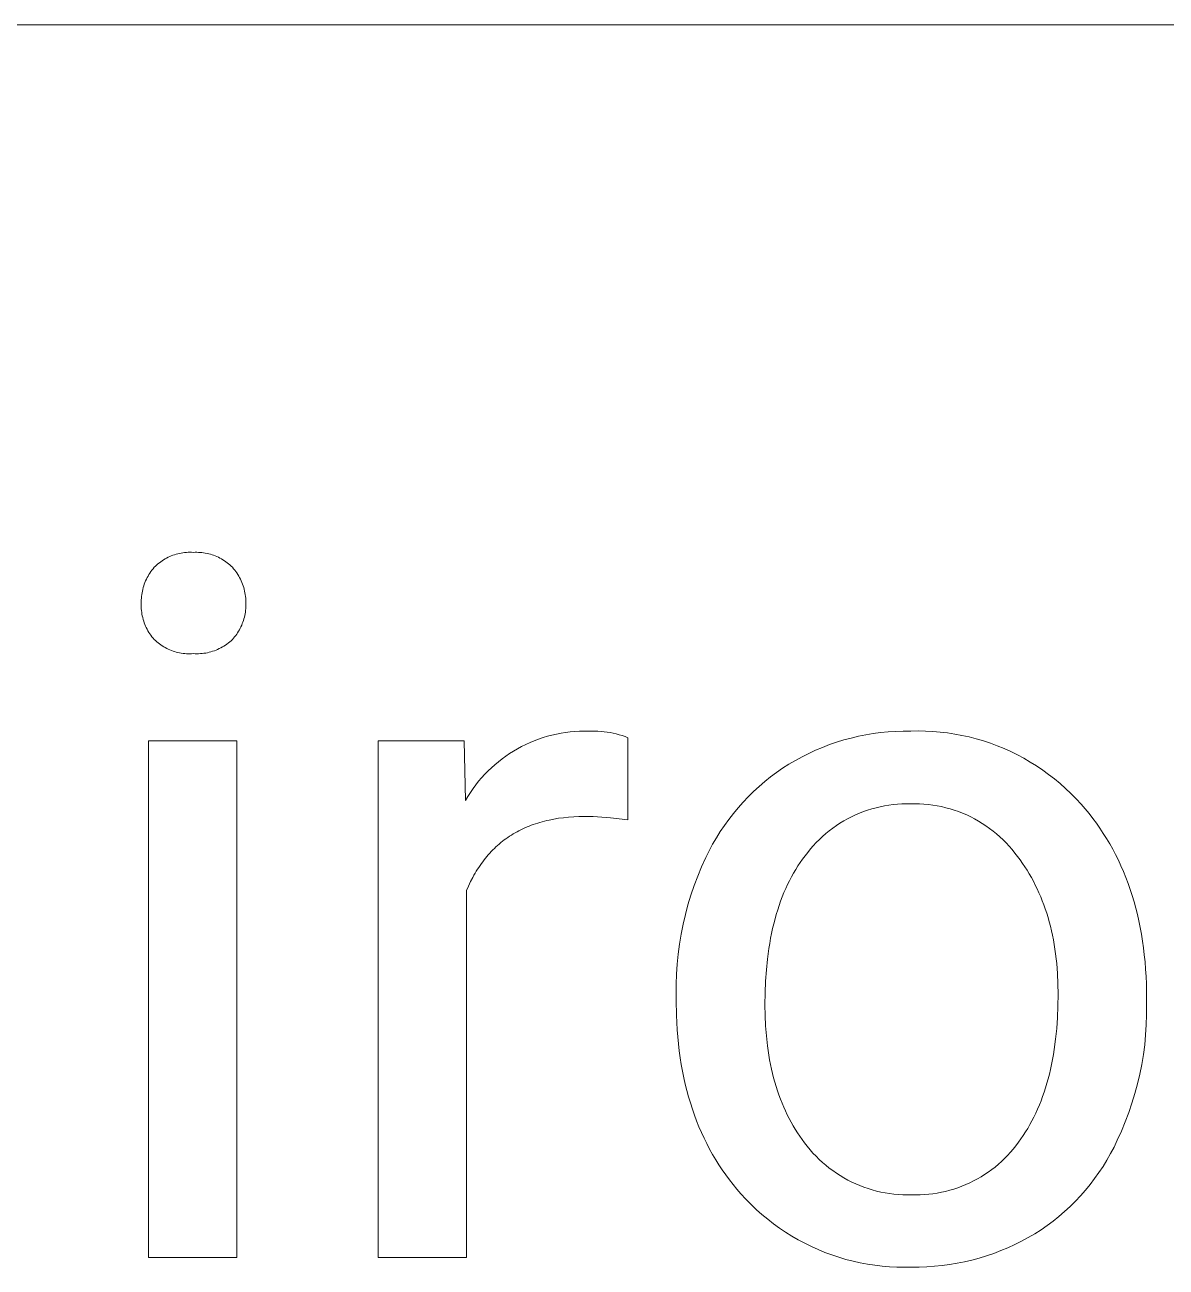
# Model space of a CAD drawing. Header units: millimetres. Extents: x -1656 to 3995, y -637 to 3312.
# Drawn here: x 2533.3 to 2621.1, y -100.4 to -4.8 of the extents above; entities that cross this region are included whole.
import ezdxf

# ---------------------------------------------------------------- set-up
doc = ezdxf.new("R2010")
doc.units = ezdxf.units.MM
doc.header["$MEASUREMENT"] = 0
doc.layers.add('Domyślny', color=7, linetype='Continuous', true_color=0x000000)

msp = doc.modelspace()

# ---------------------------------------------------------------- linework, layer by layer
at = {"layer": 'Domyślny', "color": 18, "lineweight": 15, "true_color": 0x000000}
for p, q in [((3989.99, -4.788), (1859.782, -4.788)), ((2543.937, -45.947), (2544.051, -45.879)), ((2544.051, -45.879), (2544.168, -45.815)), ((2544.168, -45.815), (2544.286, -45.755)), ((2544.286, -45.755), (2544.407, -45.699)), ((2544.407, -45.699), (2544.53, -45.648)), ((2544.53, -45.648), (2544.654, -45.6)), ((2544.654, -45.6), (2544.779, -45.557)), ((2544.779, -45.557), (2544.907, -45.519)), ((2544.907, -45.519), (2545.035, -45.484)), ((2545.035, -45.484), (2545.165, -45.454)), ((2545.165, -45.454), (2545.295, -45.429)), ((2545.295, -45.429), (2545.426, -45.408)), ((2545.426, -45.408), (2545.558, -45.392)), ((2545.558, -45.392), (2545.691, -45.38)), ((2545.691, -45.38), (2545.823, -45.372)), ((2545.823, -45.372), (2545.956, -45.37)), ((2545.956, -45.37), (2546.089, -45.371)), ((2546.089, -45.371), (2546.222, -45.378)), ((2546.222, -45.378), (2546.355, -45.372)), ((2546.355, -45.372), (2546.488, -45.37)), ((2546.488, -45.37), (2546.62, -45.374)), ((2546.62, -45.374), (2546.753, -45.381)), ((2546.753, -45.381), (2546.885, -45.393)), ((2546.885, -45.393), (2547.017, -45.41)), ((2547.017, -45.41), (2547.148, -45.431)), ((2547.148, -45.431), (2547.279, -45.457)), ((2547.279, -45.457), (2547.408, -45.487)), ((2547.408, -45.487), (2547.536, -45.521)), ((2547.536, -45.521), (2547.664, -45.56)), ((2547.664, -45.56), (2547.789, -45.603)), ((2547.789, -45.603), (2547.913, -45.65)), ((2547.913, -45.65), (2548.036, -45.702)), ((2548.036, -45.702), (2548.156, -45.757)), ((2548.156, -45.757), (2548.275, -45.817)), ((2548.275, -45.817), (2548.392, -45.881)), ((2542.958, -46.851), (2543.038, -46.74)), ((2543.038, -46.74), (2543.123, -46.631)), ((2543.123, -46.631), (2543.211, -46.526)), ((2543.211, -46.526), (2543.306, -46.432)), ((2543.306, -46.432), (2543.404, -46.343)), ((2543.404, -46.343), (2543.505, -46.256)), ((2543.505, -46.256), (2543.609, -46.173)), ((2543.609, -46.173), (2543.716, -46.094)), ((2543.716, -46.094), (2543.825, -46.019)), ((2543.825, -46.019), (2543.937, -45.947)), ((2548.392, -45.881), (2548.506, -45.949)), ((2548.506, -45.949), (2548.618, -46.02)), ((2548.618, -46.02), (2548.727, -46.096)), ((2548.727, -46.096), (2548.834, -46.175)), ((2548.834, -46.175), (2548.938, -46.257)), ((2548.938, -46.257), (2549.039, -46.343)), ((2549.039, -46.343), (2549.138, -46.433)), ((2549.138, -46.433), (2549.233, -46.526)), ((2549.233, -46.526), (2549.323, -46.63)), ((2549.323, -46.63), (2549.41, -46.738)), ((2549.41, -46.738), (2549.494, -46.848)), ((2542.453, -47.825), (2542.502, -47.697)), ((2542.502, -47.697), (2542.554, -47.57)), ((2542.554, -47.57), (2542.611, -47.444)), ((2542.611, -47.444), (2542.673, -47.321)), ((2542.673, -47.321), (2542.738, -47.2)), ((2542.738, -47.2), (2542.807, -47.081)), ((2542.807, -47.081), (2542.88, -46.965)), ((2542.88, -46.965), (2542.958, -46.851)), ((2549.494, -46.848), (2549.573, -46.961)), ((2549.573, -46.961), (2549.649, -47.077)), ((2549.649, -47.077), (2549.72, -47.195)), ((2549.72, -47.195), (2549.788, -47.316)), ((2549.788, -47.316), (2549.851, -47.439)), ((2549.851, -47.439), (2549.91, -47.564)), ((2549.91, -47.564), (2549.965, -47.691)), ((2549.965, -47.691), (2550.015, -47.82)), ((2542.237, -48.761), (2542.254, -48.625)), ((2542.254, -48.625), (2542.276, -48.489)), ((2542.276, -48.489), (2542.303, -48.354)), ((2542.303, -48.354), (2542.334, -48.22)), ((2542.334, -48.22), (2542.369, -48.087)), ((2542.369, -48.087), (2542.409, -47.956)), ((2542.409, -47.956), (2542.453, -47.825)), ((2550.015, -47.82), (2550.061, -47.95)), ((2550.061, -47.95), (2550.102, -48.082)), ((2550.102, -48.082), (2550.139, -48.215)), ((2550.139, -48.215), (2550.172, -48.35)), ((2550.172, -48.35), (2550.2, -48.485)), ((2550.2, -48.485), (2550.223, -48.622)), ((2550.223, -48.622), (2550.241, -48.759)), ((2542.212, -49.448), (2542.214, -49.311)), ((2542.215, -49.584), (2542.212, -49.448)), ((2542.213, -49.173), (2542.216, -49.036)), ((2542.214, -49.311), (2542.213, -49.173)), ((2542.222, -49.721), (2542.215, -49.584)), ((2542.216, -49.036), (2542.224, -48.898)), ((2542.224, -48.898), (2542.237, -48.761)), ((2550.241, -48.759), (2550.255, -48.896)), ((2550.255, -48.896), (2550.264, -49.034)), ((2550.266, -49.574), (2550.258, -49.705)), ((2550.264, -49.034), (2550.268, -49.172)), ((2550.269, -49.442), (2550.266, -49.574)), ((2550.268, -49.172), (2550.268, -49.311)), ((2550.268, -49.311), (2550.269, -49.442)), ((2542.234, -49.857), (2542.222, -49.721)), ((2542.251, -49.993), (2542.234, -49.857)), ((2542.273, -50.128), (2542.251, -49.993)), ((2542.299, -50.263), (2542.273, -50.128)), ((2542.329, -50.396), (2542.299, -50.263)), ((2542.365, -50.528), (2542.329, -50.396)), ((2542.404, -50.659), (2542.365, -50.528)), ((2550.084, -50.608), (2550.042, -50.733)), ((2550.122, -50.482), (2550.084, -50.608)), ((2550.155, -50.355), (2550.122, -50.482)), ((2550.185, -50.226), (2550.155, -50.355)), ((2550.21, -50.097), (2550.185, -50.226)), ((2550.23, -49.967), (2550.21, -50.097)), ((2550.247, -49.836), (2550.23, -49.967)), ((2550.258, -49.705), (2550.247, -49.836)), ((2542.449, -50.789), (2542.404, -50.659)), ((2542.497, -50.917), (2542.449, -50.789)), ((2542.55, -51.043), (2542.497, -50.917)), ((2542.607, -51.167), (2542.55, -51.043)), ((2542.669, -51.29), (2542.607, -51.167)), ((2542.735, -51.41), (2542.669, -51.29)), ((2542.804, -51.528), (2542.735, -51.41)), ((2542.878, -51.643), (2542.804, -51.528)), ((2549.635, -51.557), (2549.562, -51.666)), ((2549.705, -51.446), (2549.635, -51.557)), ((2549.771, -51.332), (2549.705, -51.446)), ((2549.833, -51.216), (2549.771, -51.332)), ((2549.892, -51.098), (2549.833, -51.216)), ((2549.946, -50.978), (2549.892, -51.098)), ((2549.996, -50.856), (2549.946, -50.978)), ((2550.042, -50.733), (2549.996, -50.856)), ((2542.956, -51.756), (2542.878, -51.643)), ((2543.037, -51.866), (2542.956, -51.756)), ((2543.122, -51.973), (2543.037, -51.866)), ((2543.211, -52.077), (2543.122, -51.973)), ((2543.307, -52.167), (2543.211, -52.077)), ((2543.407, -52.254), (2543.307, -52.167)), ((2543.509, -52.337), (2543.407, -52.254)), ((2543.614, -52.418), (2543.509, -52.337)), ((2543.721, -52.494), (2543.614, -52.418)), ((2543.832, -52.567), (2543.721, -52.494)), ((2543.944, -52.636), (2543.832, -52.567)), ((2548.699, -52.508), (2548.583, -52.583)), ((2548.811, -52.429), (2548.699, -52.508)), ((2548.921, -52.347), (2548.811, -52.429)), ((2549.028, -52.26), (2548.921, -52.347)), ((2549.132, -52.17), (2549.028, -52.26)), ((2549.233, -52.077), (2549.132, -52.17)), ((2549.32, -51.978), (2549.233, -52.077)), ((2549.404, -51.877), (2549.32, -51.978)), ((2549.485, -51.773), (2549.404, -51.877)), ((2549.562, -51.666), (2549.485, -51.773)), ((2544.059, -52.701), (2543.944, -52.636)), ((2544.176, -52.762), (2544.059, -52.701)), ((2544.295, -52.819), (2544.176, -52.762)), ((2544.415, -52.873), (2544.295, -52.819)), ((2544.538, -52.922), (2544.415, -52.873)), ((2544.662, -52.967), (2544.538, -52.922)), ((2544.787, -53.008), (2544.662, -52.967)), ((2544.914, -53.044), (2544.787, -53.008)), ((2545.042, -53.076), (2544.914, -53.044)), ((2545.171, -53.104), (2545.042, -53.076)), ((2545.301, -53.128), (2545.171, -53.104)), ((2545.432, -53.147), (2545.301, -53.128)), ((2545.563, -53.161), (2545.432, -53.147)), ((2545.694, -53.172), (2545.563, -53.161)), ((2545.826, -53.178), (2545.694, -53.172)), ((2545.958, -53.179), (2545.826, -53.178)), ((2546.09, -53.176), (2545.958, -53.179)), ((2546.222, -53.168), (2546.09, -53.176)), ((2546.359, -53.176), (2546.222, -53.168)), ((2546.497, -53.178), (2546.359, -53.176)), ((2546.634, -53.176), (2546.497, -53.178)), ((2546.771, -53.169), (2546.634, -53.176)), ((2546.908, -53.157), (2546.771, -53.169)), ((2547.044, -53.14), (2546.908, -53.157)), ((2547.18, -53.119), (2547.044, -53.14)), ((2547.315, -53.093), (2547.18, -53.119)), ((2547.449, -53.062), (2547.315, -53.093)), ((2547.582, -53.027), (2547.449, -53.062)), ((2547.713, -52.987), (2547.582, -53.027)), ((2547.843, -52.942), (2547.713, -52.987)), ((2547.972, -52.893), (2547.843, -52.942)), ((2548.098, -52.84), (2547.972, -52.893)), ((2548.223, -52.782), (2548.098, -52.84)), ((2548.345, -52.72), (2548.223, -52.782)), ((2548.466, -52.653), (2548.345, -52.72)), ((2548.583, -52.583), (2548.466, -52.653)), ((2574.525, -59.285), (2574.877, -59.23)), ((2574.877, -59.23), (2575.232, -59.186)), ((2575.232, -59.186), (2575.587, -59.154)), ((2575.587, -59.154), (2575.944, -59.135)), ((2575.944, -59.135), (2576.301, -59.127)), ((2576.301, -59.127), (2576.658, -59.132)), ((2576.658, -59.132), (2576.894, -59.124)), ((2576.894, -59.124), (2577.131, -59.123)), ((2577.131, -59.123), (2577.368, -59.131)), ((2577.368, -59.131), (2577.604, -59.147)), ((2577.604, -59.147), (2577.839, -59.171)), ((2577.839, -59.171), (2578.074, -59.202)), ((2578.074, -59.202), (2578.308, -59.242)), ((2578.308, -59.242), (2578.54, -59.289)), ((2598.549, -59.318), (2599.122, -59.242)), ((2599.122, -59.242), (2599.698, -59.185)), ((2599.698, -59.185), (2600.276, -59.147)), ((2600.276, -59.147), (2600.854, -59.129)), ((2600.854, -59.129), (2601.433, -59.13)), ((2601.433, -59.13), (2602, -59.119)), ((2602, -59.119), (2602.567, -59.127)), ((2602.567, -59.127), (2603.134, -59.155)), ((2603.134, -59.155), (2603.699, -59.202)), ((2603.699, -59.202), (2604.262, -59.268)), ((2542.778, -99.629), (2542.778, -59.867)), ((2542.778, -59.867), (2549.571, -59.867)), ((2549.571, -59.867), (2549.571, -99.629)), ((2560.456, -99.627), (2560.456, -59.866)), ((2560.456, -59.866), (2567.061, -59.866)), ((2567.061, -59.866), (2567.174, -64.457)), ((2571.491, -60.31), (2571.811, -60.151)), ((2571.811, -60.151), (2572.136, -60.003)), ((2572.136, -60.003), (2572.466, -59.866)), ((2572.466, -59.866), (2572.8, -59.74)), ((2572.8, -59.74), (2573.139, -59.626)), ((2573.139, -59.626), (2573.481, -59.523)), ((2573.481, -59.523), (2573.826, -59.432)), ((2573.826, -59.432), (2574.174, -59.353)), ((2574.174, -59.353), (2574.525, -59.285)), ((2578.54, -59.289), (2578.77, -59.344)), ((2578.77, -59.344), (2578.998, -59.406)), ((2578.998, -59.406), (2579.224, -59.477)), ((2579.224, -59.477), (2579.448, -59.554)), ((2579.448, -59.554), (2579.669, -59.64)), ((2579.669, -59.64), (2579.669, -65.962)), ((2594.647, -60.376), (2595.188, -60.169)), ((2595.188, -60.169), (2595.735, -59.981)), ((2595.735, -59.981), (2596.288, -59.811)), ((2596.288, -59.811), (2596.847, -59.66)), ((2596.847, -59.66), (2597.41, -59.527)), ((2597.41, -59.527), (2597.978, -59.413)), ((2597.978, -59.413), (2598.549, -59.318)), ((2604.262, -59.268), (2604.823, -59.353)), ((2604.823, -59.353), (2605.38, -59.457)), ((2605.38, -59.457), (2605.934, -59.58)), ((2605.934, -59.58), (2606.483, -59.721)), ((2606.483, -59.721), (2607.027, -59.882)), ((2607.027, -59.882), (2607.566, -60.06)), ((2607.566, -60.06), (2608.097, -60.257)), ((2569.983, -61.26), (2570.271, -61.05)), ((2570.271, -61.05), (2570.567, -60.849)), ((2570.567, -60.849), (2570.869, -60.659)), ((2570.869, -60.659), (2571.177, -60.479)), ((2571.177, -60.479), (2571.491, -60.31)), ((2592.561, -61.377), (2593.07, -61.101)), ((2593.07, -61.101), (2593.587, -60.842)), ((2593.587, -60.842), (2594.113, -60.6)), ((2594.113, -60.6), (2594.647, -60.376)), ((2608.097, -60.257), (2608.622, -60.472)), ((2608.622, -60.472), (2609.14, -60.704)), ((2609.14, -60.704), (2609.649, -60.954)), ((2609.649, -60.954), (2610.149, -61.221)), ((2568.905, -62.196), (2569.162, -61.948)), ((2569.162, -61.948), (2569.428, -61.71)), ((2569.428, -61.71), (2569.702, -61.48)), ((2569.702, -61.48), (2569.983, -61.26)), ((2591.11, -62.311), (2591.581, -61.983)), ((2591.581, -61.983), (2592.062, -61.67)), ((2592.062, -61.67), (2592.561, -61.377)), ((2610.149, -61.221), (2610.64, -61.505)), ((2610.64, -61.505), (2611.121, -61.805)), ((2611.121, -61.805), (2611.592, -62.121)), ((2611.592, -62.121), (2612.052, -62.454)), ((2567.963, -63.268), (2568.184, -62.988)), ((2568.184, -62.988), (2568.415, -62.716)), ((2568.415, -62.716), (2568.656, -62.452)), ((2568.656, -62.452), (2568.905, -62.196)), ((2589.768, -63.388), (2590.203, -63.014)), ((2590.203, -63.014), (2590.651, -62.655)), ((2590.651, -62.655), (2591.11, -62.311)), ((2612.052, -62.454), (2612.5, -62.801)), ((2612.5, -62.801), (2612.936, -63.164)), ((2567.356, -64.15), (2567.548, -63.849)), ((2567.548, -63.849), (2567.75, -63.555)), ((2567.75, -63.555), (2567.963, -63.268)), ((2588.936, -64.178), (2589.346, -63.776)), ((2589.346, -63.776), (2589.768, -63.388)), ((2612.936, -63.164), (2613.359, -63.541)), ((2613.359, -63.541), (2613.769, -63.933)), ((2613.769, -63.933), (2614.166, -64.338)), ((2567.174, -64.457), (2567.356, -64.15)), ((2588.159, -65.022), (2588.541, -64.594)), ((2588.541, -64.594), (2588.936, -64.178)), ((2599.093, -64.943), (2598.766, -65.021)), ((2599.423, -64.876), (2599.093, -64.943)), ((2599.755, -64.821), (2599.423, -64.876)), ((2600.089, -64.777), (2599.755, -64.821)), ((2600.424, -64.745), (2600.089, -64.777)), ((2600.76, -64.725), (2600.424, -64.745)), ((2601.097, -64.716), (2600.76, -64.725)), ((2601.433, -64.719), (2601.097, -64.716)), ((2601.774, -64.715), (2601.433, -64.719)), ((2602.115, -64.723), (2601.774, -64.715)), ((2602.455, -64.742), (2602.115, -64.723)), ((2602.795, -64.774), (2602.455, -64.742)), ((2603.133, -64.817), (2602.795, -64.774)), ((2603.47, -64.873), (2603.133, -64.817)), ((2603.804, -64.939), (2603.47, -64.873)), ((2604.136, -65.018), (2603.804, -64.939)), ((2614.166, -64.338), (2614.549, -64.756)), ((2614.549, -64.756), (2614.858, -65.111)), ((2573.961, -65.899), (2573.598, -65.972)), ((2574.333, -65.838), (2573.961, -65.899)), ((2574.714, -65.788), (2574.333, -65.838)), ((2575.102, -65.749), (2574.714, -65.788)), ((2575.5, -65.721), (2575.102, -65.749)), ((2575.905, -65.705), (2575.5, -65.721)), ((2576.319, -65.699), (2575.905, -65.705)), ((2576.992, -65.708), (2576.319, -65.699)), ((2577.664, -65.739), (2576.992, -65.708)), ((2578.334, -65.792), (2577.664, -65.739)), ((2579.003, -65.866), (2578.334, -65.792)), ((2579.669, -65.962), (2579.003, -65.866)), ((2587.104, -66.381), (2587.441, -65.916)), ((2587.441, -65.916), (2587.792, -65.463)), ((2587.792, -65.463), (2588.159, -65.022)), ((2596.575, -65.875), (2596.281, -66.039)), ((2596.875, -65.721), (2596.575, -65.875)), ((2597.179, -65.577), (2596.875, -65.721)), ((2597.488, -65.444), (2597.179, -65.577)), ((2597.802, -65.322), (2597.488, -65.444)), ((2598.12, -65.21), (2597.802, -65.322)), ((2598.441, -65.11), (2598.12, -65.21)), ((2598.766, -65.021), (2598.441, -65.11)), ((2604.465, -65.108), (2604.136, -65.018)), ((2604.79, -65.21), (2604.465, -65.108)), ((2605.112, -65.322), (2604.79, -65.21)), ((2605.43, -65.446), (2605.112, -65.322)), ((2605.743, -65.581), (2605.43, -65.446)), ((2606.051, -65.727), (2605.743, -65.581)), ((2606.354, -65.883), (2606.051, -65.727)), ((2606.651, -66.05), (2606.354, -65.883)), ((2614.858, -65.111), (2615.158, -65.473)), ((2615.158, -65.473), (2615.448, -65.842)), ((2615.448, -65.842), (2615.728, -66.219)), ((2571.139, -66.87), (2570.992, -66.952)), ((2571.288, -66.79), (2571.139, -66.87)), ((2571.44, -66.714), (2571.288, -66.79)), ((2571.593, -66.64), (2571.44, -66.714)), ((2571.749, -66.569), (2571.593, -66.64)), ((2571.906, -66.501), (2571.749, -66.569)), ((2572.066, -66.435), (2571.906, -66.501)), ((2572.228, -66.373), (2572.066, -66.435)), ((2572.392, -66.313), (2572.228, -66.373)), ((2572.558, -66.256), (2572.392, -66.313)), ((2572.726, -66.202), (2572.558, -66.256)), ((2572.896, -66.15), (2572.726, -66.202)), ((2573.068, -66.101), (2572.896, -66.15)), ((2573.243, -66.055), (2573.068, -66.101)), ((2573.419, -66.012), (2573.243, -66.055)), ((2573.598, -65.972), (2573.419, -66.012)), ((2586.478, -67.343), (2586.783, -66.857)), ((2586.783, -66.857), (2587.104, -66.381)), ((2595.168, -66.795), (2594.907, -67.007)), ((2595.436, -66.591), (2595.168, -66.795)), ((2595.712, -66.398), (2595.436, -66.591)), ((2595.993, -66.213), (2595.712, -66.398)), ((2596.281, -66.039), (2595.993, -66.213)), ((2606.943, -66.227), (2606.651, -66.05)), ((2607.228, -66.414), (2606.943, -66.227)), ((2607.506, -66.611), (2607.228, -66.414)), ((2607.777, -66.818), (2607.506, -66.611)), ((2608.041, -67.034), (2607.777, -66.818)), ((2615.728, -66.219), (2615.998, -66.603)), ((2615.998, -66.603), (2616.258, -66.994)), ((2569.763, -67.816), (2569.637, -67.926)), ((2569.892, -67.709), (2569.763, -67.816)), ((2570.022, -67.605), (2569.892, -67.709)), ((2570.154, -67.503), (2570.022, -67.605)), ((2570.288, -67.404), (2570.154, -67.503)), ((2570.425, -67.308), (2570.288, -67.404)), ((2570.564, -67.215), (2570.425, -67.308)), ((2570.704, -67.124), (2570.564, -67.215)), ((2570.847, -67.037), (2570.704, -67.124)), ((2570.992, -66.952), (2570.847, -67.037)), ((2585.918, -68.344), (2586.19, -67.839)), ((2586.19, -67.839), (2586.478, -67.343)), ((2594.169, -67.696), (2593.94, -67.943)), ((2594.407, -67.458), (2594.169, -67.696)), ((2594.653, -67.228), (2594.407, -67.458)), ((2594.907, -67.007), (2594.653, -67.228)), ((2608.298, -67.259), (2608.041, -67.034)), ((2608.546, -67.493), (2608.298, -67.259)), ((2608.786, -67.735), (2608.546, -67.493)), ((2609.017, -67.986), (2608.786, -67.735)), ((2616.258, -66.994), (2616.509, -67.392)), ((2616.509, -67.392), (2616.75, -67.798)), ((2616.75, -67.798), (2616.982, -68.211)), ((2568.815, -68.774), (2568.706, -68.906)), ((2568.926, -68.645), (2568.815, -68.774)), ((2569.039, -68.518), (2568.926, -68.645)), ((2569.155, -68.394), (2569.039, -68.518)), ((2569.272, -68.273), (2569.155, -68.394)), ((2569.392, -68.155), (2569.272, -68.273)), ((2569.514, -68.039), (2569.392, -68.155)), ((2569.637, -67.926), (2569.514, -68.039)), ((2585.664, -68.859), (2585.918, -68.344)), ((2593.304, -68.727), (2593.115, -68.979)), ((2593.507, -68.458), (2593.304, -68.727)), ((2593.719, -68.197), (2593.507, -68.458)), ((2593.94, -67.943), (2593.719, -68.197)), ((2609.239, -68.244), (2609.017, -67.986)), ((2609.453, -68.51), (2609.239, -68.244)), ((2609.657, -68.783), (2609.453, -68.51)), ((2609.849, -69.04), (2609.657, -68.783)), ((2616.982, -68.211), (2617.203, -68.631)), ((2617.203, -68.631), (2617.415, -69.058)), ((2568.096, -69.758), (2568.002, -69.91)), ((2568.192, -69.609), (2568.096, -69.758)), ((2568.291, -69.463), (2568.192, -69.609)), ((2568.391, -69.32), (2568.291, -69.463)), ((2568.494, -69.179), (2568.391, -69.32)), ((2568.599, -69.041), (2568.494, -69.179)), ((2568.706, -68.906), (2568.599, -69.041)), ((2585.045, -70.281), (2585.343, -69.565)), ((2585.343, -69.565), (2585.664, -68.859)), ((2592.754, -69.504), (2592.582, -69.776)), ((2592.931, -69.238), (2592.754, -69.504)), ((2593.115, -68.979), (2592.931, -69.238)), ((2610.036, -69.301), (2609.849, -69.04)), ((2610.216, -69.567), (2610.036, -69.301)), ((2610.391, -69.838), (2610.216, -69.567)), ((2617.415, -69.058), (2617.617, -69.493)), ((2617.617, -69.493), (2617.809, -69.935)), ((2567.562, -70.71), (2567.401, -71.05)), ((2567.732, -70.382), (2567.562, -70.71)), ((2567.82, -70.222), (2567.732, -70.382)), ((2567.91, -70.064), (2567.82, -70.222)), ((2568.002, -69.91), (2567.91, -70.064)), ((2584.771, -71.006), (2585.045, -70.281)), ((2592.104, -70.636), (2591.956, -70.936)), ((2592.258, -70.342), (2592.104, -70.636)), ((2592.417, -70.056), (2592.258, -70.342)), ((2592.582, -69.776), (2592.417, -70.056)), ((2610.559, -70.114), (2610.391, -69.838)), ((2610.721, -70.395), (2610.559, -70.114)), ((2610.876, -70.68), (2610.721, -70.395)), ((2611.026, -70.971), (2610.876, -70.68)), ((2617.809, -69.935), (2617.991, -70.384)), ((2617.991, -70.384), (2618.164, -70.841)), ((2567.401, -71.05), (2567.249, -71.401)), ((2567.249, -71.401), (2567.249, -99.627)), ((2584.521, -71.74), (2584.771, -71.006)), ((2591.679, -71.556), (2591.55, -71.877)), ((2591.815, -71.242), (2591.679, -71.556)), ((2591.956, -70.936), (2591.815, -71.242)), ((2611.169, -71.266), (2611.026, -70.971)), ((2611.307, -71.566), (2611.169, -71.266)), ((2611.438, -71.87), (2611.307, -71.566)), ((2618.164, -70.841), (2618.327, -71.305)), ((2618.327, -71.305), (2618.48, -71.776)), ((2584.094, -73.231), (2584.295, -72.482)), ((2584.295, -72.482), (2584.521, -71.74)), ((2591.309, -72.538), (2591.197, -72.879)), ((2591.426, -72.204), (2591.309, -72.538)), ((2591.55, -71.877), (2591.426, -72.204)), ((2611.563, -72.18), (2611.438, -71.87)), ((2611.682, -72.494), (2611.563, -72.18)), ((2611.795, -72.814), (2611.682, -72.494)), ((2618.48, -71.776), (2618.623, -72.254)), ((2618.623, -72.254), (2618.756, -72.74)), ((2583.918, -73.987), (2584.094, -73.231)), ((2590.992, -73.582), (2590.898, -73.943)), ((2591.091, -73.227), (2590.992, -73.582)), ((2591.197, -72.879), (2591.091, -73.227)), ((2611.901, -73.138), (2611.795, -72.814)), ((2612.002, -73.467), (2611.901, -73.138)), ((2612.096, -73.8), (2612.002, -73.467)), ((2618.756, -72.74), (2618.88, -73.233)), ((2618.88, -73.233), (2618.994, -73.733)), ((2583.766, -74.747), (2583.918, -73.987)), ((2590.811, -74.312), (2590.729, -74.687)), ((2590.898, -73.943), (2590.811, -74.312)), ((2612.184, -74.139), (2612.096, -73.8)), ((2612.267, -74.482), (2612.184, -74.139)), ((2612.343, -74.83), (2612.267, -74.482)), ((2618.994, -73.733), (2619.097, -74.241)), ((2619.097, -74.241), (2619.191, -74.756)), ((2583.639, -75.512), (2583.766, -74.747)), ((2590.584, -75.458), (2590.52, -75.854)), ((2590.653, -75.069), (2590.584, -75.458)), ((2590.729, -74.687), (2590.653, -75.069)), ((2612.413, -75.183), (2612.343, -74.83)), ((2612.477, -75.54), (2612.413, -75.183)), ((2619.191, -74.756), (2619.275, -75.278)), ((2619.275, -75.278), (2619.35, -75.807)), ((2583.462, -77.053), (2583.538, -76.281)), ((2583.538, -76.281), (2583.639, -75.512)), ((2590.52, -75.854), (2590.412, -76.666)), ((2612.534, -75.902), (2612.477, -75.54)), ((2612.586, -76.27), (2612.534, -75.902)), ((2612.632, -76.641), (2612.586, -76.27)), ((2619.35, -75.807), (2619.414, -76.344)), ((2619.414, -76.344), (2619.468, -76.888)), ((2583.412, -77.827), (2583.462, -77.053)), ((2590.412, -76.666), (2590.327, -77.505)), ((2612.671, -77.018), (2612.632, -76.641)), ((2612.732, -77.786), (2612.671, -77.018)), ((2619.468, -76.888), (2619.513, -77.439)), ((2583.387, -78.602), (2583.412, -77.827)), ((2590.266, -78.372), (2590.23, -79.265)), ((2590.327, -77.505), (2590.266, -78.372)), ((2612.768, -78.572), (2612.732, -77.786)), ((2619.513, -77.439), (2619.548, -77.997)), ((2619.548, -77.997), (2619.573, -78.563)), ((2583.387, -79.378), (2583.387, -78.602)), ((2590.23, -79.265), (2590.218, -80.187)), ((2612.78, -79.378), (2612.768, -78.572)), ((2619.573, -78.563), (2619.592, -79.716)), ((2583.387, -79.848), (2583.387, -79.378)), ((2583.406, -80.994), (2583.387, -79.848)), ((2590.218, -80.187), (2590.23, -81.003)), ((2612.733, -81.154), (2612.768, -80.279)), ((2612.768, -80.279), (2612.78, -79.378)), ((2619.592, -79.716), (2619.592, -80.187)), ((2619.592, -80.187), (2619.592, -80.955)), ((2583.431, -81.557), (2583.406, -80.994)), ((2590.23, -81.003), (2590.265, -81.798)), ((2612.673, -82.004), (2612.733, -81.154)), ((2619.592, -80.955), (2619.567, -81.724)), ((2583.465, -82.112), (2583.431, -81.557)), ((2583.508, -82.659), (2583.465, -82.112)), ((2590.265, -81.798), (2590.325, -82.574)), ((2612.59, -82.829), (2612.673, -82.004)), ((2619.567, -81.724), (2619.517, -82.491)), ((2583.562, -83.2), (2583.508, -82.659)), ((2590.325, -82.574), (2590.408, -83.33)), ((2612.483, -83.628), (2612.59, -82.829)), ((2619.517, -82.491), (2619.441, -83.256)), ((2583.625, -83.733), (2583.562, -83.2)), ((2583.698, -84.259), (2583.625, -83.733)), ((2590.408, -83.33), (2590.459, -83.7)), ((2590.459, -83.7), (2590.516, -84.065)), ((2590.516, -84.065), (2590.578, -84.425)), ((2612.352, -84.402), (2612.42, -84.018)), ((2612.42, -84.018), (2612.483, -83.628)), ((2619.34, -84.018), (2619.215, -84.776)), ((2619.441, -83.256), (2619.34, -84.018)), ((2583.78, -84.778), (2583.698, -84.259)), ((2583.873, -85.29), (2583.78, -84.778)), ((2590.578, -84.425), (2590.647, -84.78)), ((2590.647, -84.78), (2590.721, -85.13)), ((2612.197, -85.151), (2612.277, -84.78)), ((2612.277, -84.78), (2612.352, -84.402)), ((2619.215, -84.776), (2619.064, -85.53)), ((2583.975, -85.794), (2583.873, -85.29)), ((2584.087, -86.291), (2583.975, -85.794)), ((2590.721, -85.13), (2590.801, -85.475)), ((2590.801, -85.475), (2590.888, -85.815)), ((2590.888, -85.815), (2590.98, -86.15)), ((2611.92, -86.227), (2612.018, -85.875)), ((2612.018, -85.875), (2612.111, -85.516)), ((2612.111, -85.516), (2612.197, -85.151)), ((2619.064, -85.53), (2618.889, -86.278)), ((2584.208, -86.781), (2584.087, -86.291)), ((2584.339, -87.264), (2584.208, -86.781)), ((2590.98, -86.15), (2591.078, -86.479)), ((2591.078, -86.479), (2591.182, -86.804)), ((2591.182, -86.804), (2591.293, -87.123)), ((2611.59, -87.246), (2611.706, -86.913)), ((2611.706, -86.913), (2611.816, -86.573)), ((2611.816, -86.573), (2611.92, -86.227)), ((2618.889, -86.278), (2618.69, -87.02)), ((2584.481, -87.739), (2584.339, -87.264)), ((2584.631, -88.208), (2584.481, -87.739)), ((2591.293, -87.123), (2591.409, -87.437)), ((2591.409, -87.437), (2591.531, -87.746)), ((2591.531, -87.746), (2591.659, -88.05)), ((2611.205, -88.209), (2611.339, -87.894)), ((2611.339, -87.894), (2611.467, -87.573)), ((2611.467, -87.573), (2611.59, -87.246)), ((2618.466, -87.756), (2618.219, -88.483)), ((2618.69, -87.02), (2618.466, -87.756)), ((2584.792, -88.669), (2584.631, -88.208)), ((2584.962, -89.123), (2584.792, -88.669)), ((2591.659, -88.05), (2591.793, -88.348)), ((2591.793, -88.348), (2591.933, -88.642)), ((2591.933, -88.642), (2592.078, -88.93)), ((2610.768, -89.116), (2610.92, -88.82)), ((2610.92, -88.82), (2611.066, -88.518)), ((2611.066, -88.518), (2611.205, -88.209)), ((2618.219, -88.483), (2617.947, -89.202)), ((2585.142, -89.57), (2584.962, -89.123)), ((2585.332, -90.01), (2585.142, -89.57)), ((2592.078, -88.93), (2592.23, -89.213)), ((2592.23, -89.213), (2592.388, -89.49)), ((2592.388, -89.49), (2592.552, -89.763)), ((2592.552, -89.763), (2592.722, -90.03)), ((2610.277, -89.967), (2610.446, -89.69)), ((2610.446, -89.69), (2610.61, -89.406)), ((2610.61, -89.406), (2610.768, -89.116)), ((2617.947, -89.202), (2617.652, -89.912)), ((2585.532, -90.443), (2585.332, -90.01)), ((2585.741, -90.868), (2585.532, -90.443)), ((2592.722, -90.03), (2592.897, -90.292)), ((2592.897, -90.292), (2593.079, -90.549)), ((2593.079, -90.549), (2593.266, -90.8)), ((2593.266, -90.8), (2593.473, -91.071)), ((2609.535, -91.026), (2609.732, -90.762)), ((2609.732, -90.762), (2609.919, -90.504)), ((2609.919, -90.504), (2610.101, -90.238)), ((2610.101, -90.238), (2610.277, -89.967)), ((2617.334, -90.612), (2617.086, -91.127)), ((2617.652, -89.912), (2617.334, -90.612)), ((2585.96, -91.287), (2585.741, -90.868)), ((2586.189, -91.698), (2585.96, -91.287)), ((2586.428, -92.102), (2586.189, -91.698)), ((2593.473, -91.071), (2593.689, -91.334)), ((2593.689, -91.334), (2593.913, -91.59)), ((2593.913, -91.59), (2594.147, -91.837)), ((2608.893, -91.776), (2609.116, -91.533)), ((2609.116, -91.533), (2609.33, -91.283)), ((2609.33, -91.283), (2609.535, -91.026)), ((2616.82, -91.633), (2616.537, -92.13)), ((2617.086, -91.127), (2616.82, -91.633)), ((2586.677, -92.499), (2586.428, -92.102)), ((2586.935, -92.889), (2586.677, -92.499)), ((2594.147, -91.837), (2594.389, -92.077)), ((2594.389, -92.077), (2594.639, -92.308)), ((2594.639, -92.308), (2594.897, -92.53)), ((2594.897, -92.53), (2595.162, -92.743)), ((2607.666, -92.868), (2607.926, -92.667)), ((2607.926, -92.667), (2608.179, -92.456)), ((2608.179, -92.456), (2608.425, -92.238)), ((2608.425, -92.238), (2608.663, -92.011)), ((2608.663, -92.011), (2608.893, -91.776)), ((2616.237, -92.617), (2615.92, -93.093)), ((2616.537, -92.13), (2616.237, -92.617)), ((2587.203, -93.272), (2586.935, -92.889)), ((2587.481, -93.648), (2587.203, -93.272)), ((2587.769, -94.017), (2587.481, -93.648)), ((2595.162, -92.743), (2595.434, -92.947)), ((2595.434, -92.947), (2595.714, -93.142)), ((2595.714, -93.142), (2596, -93.327)), ((2596, -93.327), (2596.292, -93.501)), ((2596.292, -93.501), (2596.59, -93.666)), ((2596.59, -93.666), (2596.893, -93.82)), ((2606.273, -93.739), (2606.563, -93.584)), ((2606.563, -93.584), (2606.848, -93.419)), ((2606.848, -93.419), (2607.127, -93.245)), ((2607.127, -93.245), (2607.4, -93.061)), ((2607.4, -93.061), (2607.666, -92.868)), ((2615.588, -93.558), (2615.24, -94.012)), ((2615.92, -93.093), (2615.588, -93.558)), ((2588.066, -94.378), (2587.769, -94.017)), ((2588.374, -94.733), (2588.066, -94.378)), ((2596.893, -93.82), (2597.202, -93.964)), ((2597.202, -93.964), (2597.516, -94.096)), ((2597.516, -94.096), (2597.833, -94.218)), ((2597.833, -94.218), (2598.155, -94.329)), ((2598.155, -94.329), (2598.481, -94.429)), ((2598.481, -94.429), (2598.809, -94.517)), ((2598.809, -94.517), (2599.141, -94.594)), ((2599.141, -94.594), (2599.475, -94.66)), ((2603.475, -94.673), (2603.798, -94.612)), ((2603.798, -94.612), (2604.119, -94.54)), ((2604.119, -94.54), (2604.437, -94.457)), ((2604.437, -94.457), (2604.753, -94.363)), ((2604.753, -94.363), (2605.065, -94.259)), ((2605.065, -94.259), (2605.373, -94.145)), ((2605.373, -94.145), (2605.678, -94.02)), ((2605.678, -94.02), (2605.978, -93.885)), ((2605.978, -93.885), (2606.273, -93.739)), ((2614.876, -94.454), (2614.498, -94.882)), ((2615.24, -94.012), (2614.876, -94.454)), ((2588.757, -95.152), (2588.374, -94.733)), ((2589.155, -95.557), (2588.757, -95.152)), ((2589.566, -95.949), (2589.155, -95.557)), ((2599.475, -94.66), (2599.811, -94.714)), ((2599.811, -94.714), (2600.149, -94.756)), ((2600.149, -94.756), (2600.488, -94.787)), ((2600.488, -94.787), (2600.828, -94.806)), ((2600.828, -94.806), (2601.168, -94.813)), ((2601.168, -94.813), (2601.509, -94.808)), ((2601.509, -94.808), (2601.837, -94.813)), ((2601.837, -94.813), (2602.166, -94.808)), ((2602.166, -94.808), (2602.495, -94.79)), ((2602.495, -94.79), (2602.823, -94.762)), ((2602.823, -94.762), (2603.149, -94.723)), ((2603.149, -94.723), (2603.475, -94.673)), ((2614.105, -95.298), (2613.699, -95.7)), ((2614.498, -94.882), (2614.105, -95.298)), ((2589.99, -96.327), (2589.566, -95.949)), ((2590.427, -96.69), (2589.99, -96.327)), ((2612.845, -96.461), (2612.399, -96.82)), ((2613.278, -96.088), (2612.845, -96.461)), ((2613.699, -95.7), (2613.278, -96.088)), ((2590.875, -97.037), (2590.427, -96.69)), ((2591.336, -97.37), (2590.875, -97.037)), ((2591.807, -97.687), (2591.336, -97.37)), ((2611.473, -97.489), (2610.993, -97.8)), ((2611.942, -97.162), (2611.473, -97.489)), ((2612.399, -96.82), (2611.942, -97.162)), ((2592.289, -97.987), (2591.807, -97.687)), ((2592.781, -98.271), (2592.289, -97.987)), ((2593.282, -98.538), (2592.781, -98.271)), ((2609.971, -98.372), (2609.447, -98.632)), ((2610.487, -98.094), (2609.971, -98.372)), ((2610.993, -97.8), (2610.487, -98.094)), ((2593.792, -98.788), (2593.282, -98.538)), ((2594.31, -99.02), (2593.792, -98.788)), ((2594.835, -99.235), (2594.31, -99.02)), ((2595.368, -99.432), (2594.835, -99.235)), ((2607.826, -99.308), (2607.272, -99.497)), ((2608.374, -99.1), (2607.826, -99.308)), ((2608.914, -98.875), (2608.374, -99.1)), ((2609.447, -98.632), (2608.914, -98.875)), ((2549.571, -99.629), (2542.778, -99.629)), ((2567.249, -99.627), (2560.456, -99.627)), ((2595.907, -99.61), (2595.368, -99.432)), ((2596.452, -99.77), (2595.907, -99.61)), ((2597.002, -99.912), (2596.452, -99.77)), ((2597.556, -100.035), (2597.002, -99.912)), ((2598.114, -100.138), (2597.556, -100.035)), ((2598.676, -100.223), (2598.114, -100.138)), ((2599.24, -100.289), (2598.676, -100.223)), ((2599.806, -100.336), (2599.24, -100.289)), ((2600.373, -100.363), (2599.806, -100.336)), ((2601.509, -100.359), (2600.941, -100.371)), ((2602.094, -100.359), (2601.509, -100.359)), ((2602.679, -100.34), (2602.094, -100.359)), ((2603.263, -100.301), (2602.679, -100.34)), ((2603.846, -100.243), (2603.263, -100.301)), ((2604.426, -100.166), (2603.846, -100.243)), ((2605.003, -100.07), (2604.426, -100.166)), ((2605.577, -99.955), (2605.003, -100.07)), ((2606.147, -99.821), (2605.577, -99.955)), ((2606.713, -99.668), (2606.147, -99.821)), ((2607.272, -99.497), (2606.713, -99.668)), ((2600.941, -100.371), (2600.373, -100.363))]:
    msp.add_line(p, q, dxfattribs=at)

doc.saveas('drawing.dxf')
